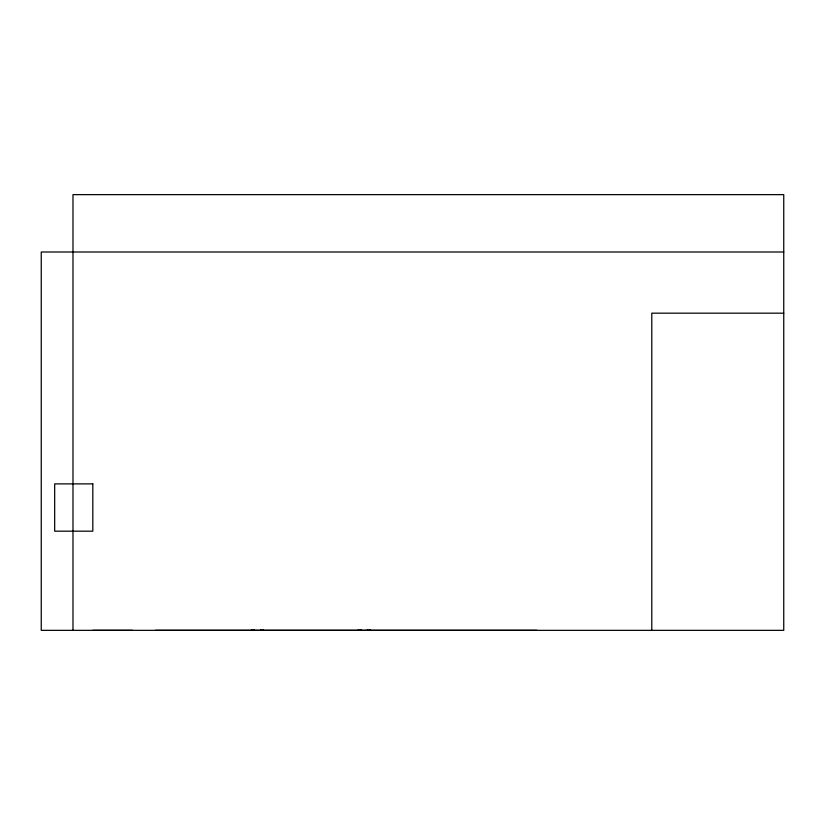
<?xml version="1.0" encoding="UTF-8"?>
<svg xmlns="http://www.w3.org/2000/svg" width="825" height="825" viewBox="0 0 825 825"><rect width="100%" height="100%" fill="white"/><g stroke="black" fill="none" stroke-linecap="round" stroke-linejoin="round"><path stroke-width="1.24" d="M783.75 251.996L41.25 251.996L41.25 630.341L783.75 630.341L783.75 194.638L72.982 194.638L72.982 630.341M783.75 313.17L651.791 313.17L651.791 630.341M92.812 630.31L132.485 630.31M155.451 630.31L536.838 630.31M361.185 629.96A3.063 3.063 0 0 1 358.122 629.96M254.399 629.96A3.063 3.063 0 0 1 251.326 629.96M263.546 629.96A3.063 3.063 0 0 1 260.483 629.96M370.343 629.96A3.063 3.063 0 0 1 367.269 629.96M92.812 483.883L54.677 483.883L54.677 531.176L92.812 531.176L92.812 483.883"/></g></svg>
